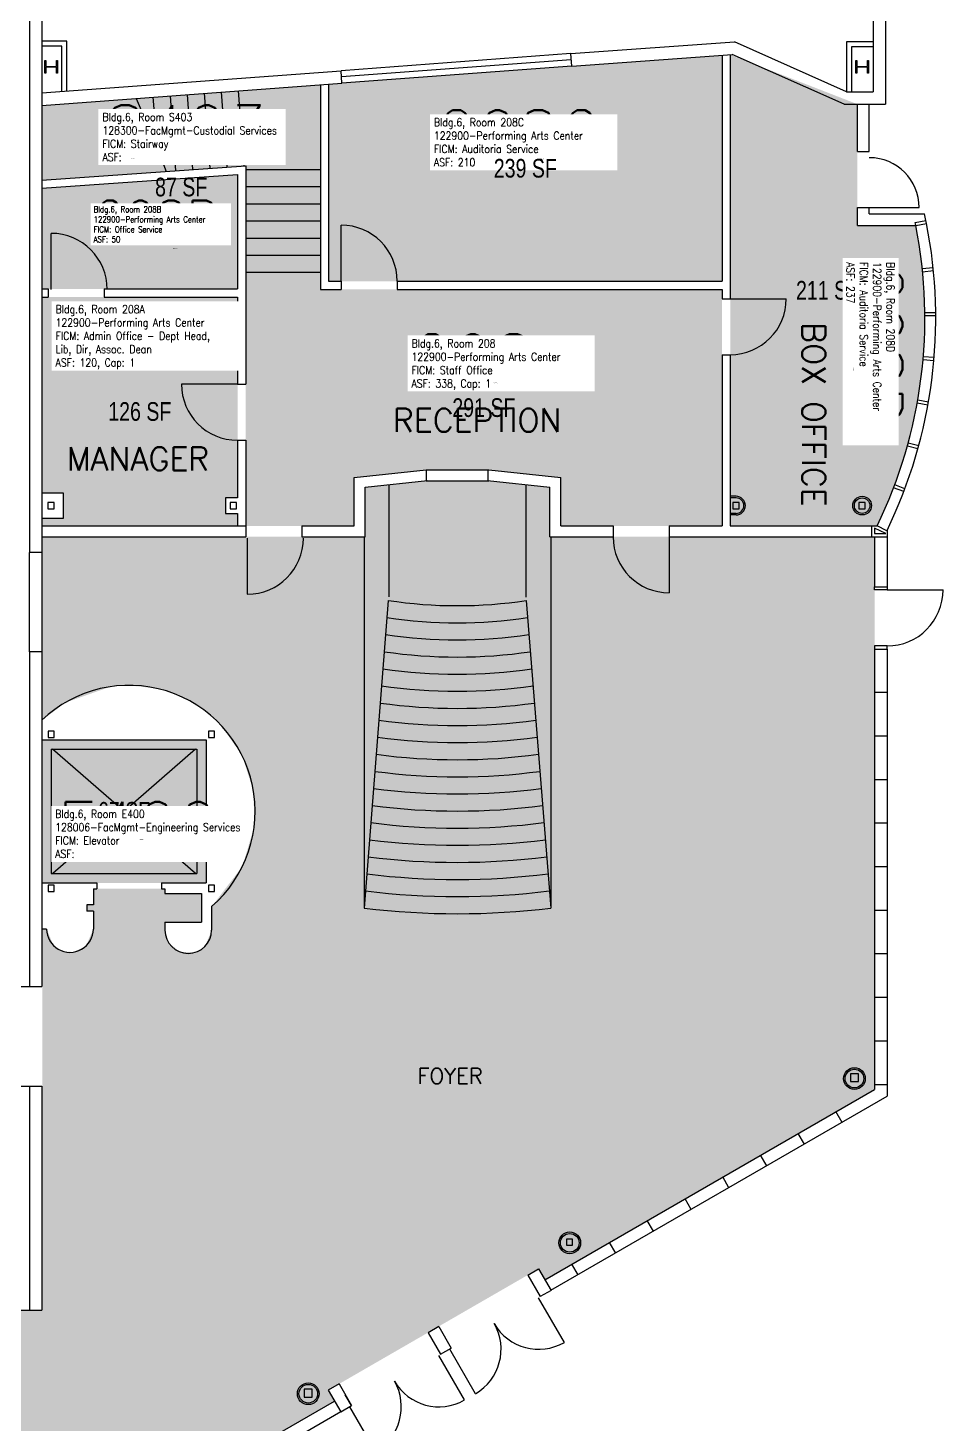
# Model space of a CAD drawing. Header units: inches. Extents: x -206 to 2389, y 0 to 3821.
# Drawn here: x 1801 to 2389, y 637 to 1534 of the extents above; entities that cross this region are included whole.
import ezdxf
from ezdxf.enums import TextEntityAlignment as Align

# ---------------------------------------------------------------- set-up
doc = ezdxf.new("R2010")
doc.units = ezdxf.units.IN
doc.header["$LTSCALE"] = 10
doc.header["$MEASUREMENT"] = 0
for name, color, linetype in [('A-COLS', 5, 'CONTINUOUS'), ('A-DOOR', 2, 'CONTINUOUS'), ('A-FLOR', 3, 'CONTINUOUS'), ('A-GLAZ', 1, 'CONTINUOUS'), ('A-GLAZ-SILL', 2, 'CONTINUOUS'), ('A-IDEN-RNUM', 7, 'CONTINUOUS'), ('A-IDEN-SNUM', 4, 'CONTINUOUS'), ('A-IDEN-TEXT', 4, 'CONTINUOUS'), ('A-IDEN-VNUM', 4, 'CONTINUOUS'), ('A-WALL', 5, 'CONTINUOUS'), ('AREA-TEXT', 3, 'CONTINUOUS'), ('Rooms-Category-Color', 7, 'CONTINUOUS'), ('Rooms-College-Color', 7, 'CONTINUOUS'), ('Rooms-Department-Color', 7, 'CONTINUOUS'), ('Rooms-Division-Color', 7, 'CONTINUOUS'), ('Rooms-Information', 7, 'CONTINUOUS')]:
    doc.layers.add(name, color=color, linetype=linetype)
doc.styles.add('AREA', font='arial.ttf', dxfattribs={"width": 0.75, "height": 24})
doc.styles.add('ROOMFNUMBER', font='SIMPLEX', dxfattribs={"height": 0.83})
doc.styles.add('ROOMSNUMBER', font='txt', dxfattribs={"height": 0.03})
doc.styles.add('ROOMVNUMBER', font='simplex.shx', dxfattribs={"width": 0.85})

msp = doc.modelspace()

# ---------------------------------------------------------------- hatches: boundary and pattern name
at = {"layer": 'Rooms-Category-Color', "true_color": 0xadadad}
for points in [[(1758.43, 522.65), (1765.36, 526.65), (1769.44, 519.59), (1998.04, 651.63), (1994.03, 658.59), (2122.2, 732.59), (2129.13, 736.59), (2133.16, 729.6), (2345.03, 851.38), (2345.02, 1206.96), (2136.4, 1207.08), (2136.4, 1238.86), (2097.19, 1243.08), (2056.86, 1243.08), (2017.66, 1238.86), (2017.66, 1207.08), (1810.06, 1207.08), (1810.06, 1089.14), (1825, 1100.43), (1854.09, 1110.71), (1865.09, 1111.59), (1883.9, 1109.6), (1898.45, 1104.83), (1911.07, 1097.93), (1924.71, 1086.44), (1938.7, 1066.39), (1946.02, 1043.39), (1946.47, 1021.01), (1938.95, 995.31), (1919.09, 969.39), (1919.09, 954.02), (1914.71, 943.71), (1908.49, 939.97), (1898.58, 940.36), (1891.47, 946.21), (1889.09, 954.31), (1889.09, 959.47), (1912.59, 959.47), (1912.59, 977.72), (1889.09, 977.72), (1889.09, 980.85), (1843.09, 980.85), (1843.09, 970.43), (1838.84, 970.43), (1838.84, 966.43), (1843.09, 966.43), (1843.09, 954.98), (1838.38, 944.07), (1830.33, 940.14), (1823.24, 940.78), (1817.5, 944.35), (1813.09, 954.98), (1810.44, 954.98), (1810.06, 710.08), (1790.06, 710.08), (1790.06, 1733.58), (1775.06, 1733.58), (1775.06, 1725.85), (1736.42, 1732.67), (1696.61, 1732.76), (1657.02, 1725.87), (1657.02, 1733.58), (1642.06, 1733.58), (1642.06, 1468.44), (1642.06, 999.9), (1642.06, 955.61), (1639.02, 926.17), (1628.34, 894.27), (1612.3, 867.95), (1489.44, 707.83), (1441.75, 689.16), (1438.96, 701.22), (1365.8, 677.54), (1368.16, 668.08), (1287, 647.41), (1287.16, 644.38), (1221.71, 632.18), (1220.89, 637.36), (1277.4, 647.67), (1261.24, 712.49), (1230.1, 706.56), (1194.49, 700.91), (1155.07, 696.05), (1110.67, 692.3), (1064.08, 690.32), (1013.59, 690.43), (973.75, 692.16), (932.98, 695.44), (895.03, 699.88), (820.85, 712.49), (804.69, 647.67), (861.19, 637.36), (861.75, 631.96), (794.36, 644.5), (795.09, 647.41), (713.93, 668.08), (716.29, 677.54), (643.33, 701.15), (640.34, 689.16), (592.64, 707.83), (589.36, 712.11), (500.24, 828.25), (484.37, 848.94), (469.78, 867.95), (462.94, 877.67), (454.54, 892.61), (448.78, 906.18), (443.36, 924.82), (440.36, 945.85), (440.03, 977.22), (440.03, 1739.58), (425.07, 1739.58), (425.06, 1731.87), (418.65, 1733.48), (405.55, 1736.16), (396.01, 1737.62), (387.32, 1738.6), (377.18, 1739.31), (365.86, 1739.58), (354.61, 1739.3), (345.11, 1738.62), (336.35, 1737.65), (326.14, 1736.08), (307.02, 1731.85), (307.02, 1739.58), (292.02, 1739.58), (292.02, 709.33), (272.02, 709.33), (272.02, 766.08), (284.02, 766.08), (284.02, 860.58), (228.02, 860.58), (228.02, 811.08), (228.02, 703.96), (226.52, 687.73), (219.77, 666.74), (204.56, 644.13), (183.81, 627.62), (163.61, 619.18), (145.01, 616.1), (131.44, 616.38), (110.02, 621.23), (86.66, 633.98), (71.83, 648.34), (59.3, 668.92), (52.89, 691.63), (52.02, 709.33), (-7.98, 709.33), (-7.98, 374.93), (65.53, 374.93), (121.53, 374.93), (177.58, 374.9), (233.86, 373.48), (292.62, 369.46), (448.01, 348.67), (512.71, 334.96), (594.34, 313.35), (674.63, 287.21), (727.29, 267.3), (779.17, 245.44), (830.45, 221.54), (880.57, 198.89), (928, 183.61), (1156.04, 183.61), (1177.52, 189.81), (1228.86, 209.55), (1277.41, 235.4), (1326.03, 263.6), (1374.53, 291.6), (1634.33, 441.6), (1630.26, 448.65)], [(1810.06, 1484.31), (1810.06, 1436.31), (1941, 1445.48), (1941, 1366.08), (1989, 1366.08), (1989, 1497.62)], [(1915.59, 1076.6), (1810.06, 1076.6), (1810.06, 984.6), (1915.59, 984.6)]]:
    msp.add_hatch(color=253, dxfattribs=at).paths.add_polyline_path(points)
at = {"layer": 'Rooms-Category-Color', "true_color": 0xffe090}
for points in [[(1994.25, 1371.33), (2002.29, 1371.33), (2247.03, 1371.33), (2247.03, 1516.49), (2150.42, 1509.62), (2002.83, 1498.65), (1994.25, 1498.01)], [(2252.28, 1324.08), (2252.28, 1214.08), (2346.68, 1214.08), (2357.95, 1240.41), (2366.6, 1267.27), (2372.4, 1292.84), (2376.33, 1322.8), (2377.33, 1349), (2375.69, 1379.18), (2371.49, 1407.08), (2334.03, 1407.08), (2334.03, 1485.08), (2252.28, 1516.86), (2252.28, 1468.86)]]:
    msp.add_hatch(color=41, dxfattribs=at).paths.add_polyline_path(points)
at = {"layer": 'Rooms-Category-Color', "true_color": 0xfa9ba3}
for points in [[(1935.75, 1366.33), (1935.75, 1439.82), (1810.06, 1431.05), (1810.06, 1366.33), (1814.06, 1366.33)], [(1941, 1366.08), (1941, 1305.08), (1941, 1214.08), (2010.66, 1214.08), (2010.66, 1245.06), (2057.23, 1250.12), (2057.23, 1250.08), (2097.19, 1250.08), (2143.4, 1245.06), (2143.4, 1214.08), (2177.03, 1214.08), (2247.03, 1214.08), (2247.03, 1360.08), (2247.03, 1366.08), (2002.29, 1366.08), (1989, 1366.08)], [(1935.75, 1361.08), (1814.06, 1361.08), (1810.06, 1361.08), (1810.06, 1235.08), (1823.89, 1235.08), (1823.89, 1219.08), (1810.06, 1219.08), (1810.06, 1214.08), (1935.81, 1214.08), (1935.81, 1222.08), (1928.02, 1222.08), (1928.02, 1232.08), (1935.75, 1232.08), (1935.75, 1305.08)]]:
    msp.add_hatch(color=241, dxfattribs=at).paths.add_polyline_path(points)
at = {"layer": 'Rooms-College-Color', "true_color": 0xadadad}
for points in [[(1758.43, 522.65), (1765.36, 526.65), (1769.44, 519.59), (1998.04, 651.63), (1994.03, 658.59), (2122.2, 732.59), (2129.13, 736.59), (2133.16, 729.6), (2345.03, 851.38), (2345.02, 1206.96), (2136.4, 1207.08), (2136.4, 1238.86), (2097.19, 1243.08), (2056.86, 1243.08), (2017.66, 1238.86), (2017.66, 1207.08), (1810.06, 1207.08), (1810.06, 1089.14), (1825, 1100.43), (1854.09, 1110.71), (1865.09, 1111.59), (1883.9, 1109.6), (1898.45, 1104.83), (1911.07, 1097.93), (1924.71, 1086.44), (1938.7, 1066.39), (1946.02, 1043.39), (1946.47, 1021.01), (1938.95, 995.31), (1919.09, 969.39), (1919.09, 954.02), (1914.71, 943.71), (1908.49, 939.97), (1898.58, 940.36), (1891.47, 946.21), (1889.09, 954.31), (1889.09, 959.47), (1912.59, 959.47), (1912.59, 977.72), (1889.09, 977.72), (1889.09, 980.85), (1843.09, 980.85), (1843.09, 970.43), (1838.84, 970.43), (1838.84, 966.43), (1843.09, 966.43), (1843.09, 954.98), (1838.38, 944.07), (1830.33, 940.14), (1823.24, 940.78), (1817.5, 944.35), (1813.09, 954.98), (1810.44, 954.98), (1810.06, 710.08), (1790.06, 710.08), (1790.06, 1733.58), (1775.06, 1733.58), (1775.06, 1725.85), (1736.42, 1732.67), (1696.61, 1732.76), (1657.02, 1725.87), (1657.02, 1733.58), (1642.06, 1733.58), (1642.06, 1468.44), (1642.06, 999.9), (1642.06, 955.61), (1639.02, 926.17), (1628.34, 894.27), (1612.3, 867.95), (1489.44, 707.83), (1441.75, 689.16), (1438.96, 701.22), (1365.8, 677.54), (1368.16, 668.08), (1287, 647.41), (1287.16, 644.38), (1221.71, 632.18), (1220.89, 637.36), (1277.4, 647.67), (1261.24, 712.49), (1230.1, 706.56), (1194.49, 700.91), (1155.07, 696.05), (1110.67, 692.3), (1064.08, 690.32), (1013.59, 690.43), (973.75, 692.16), (932.98, 695.44), (895.03, 699.88), (820.85, 712.49), (804.69, 647.67), (861.19, 637.36), (861.75, 631.96), (794.36, 644.5), (795.09, 647.41), (713.93, 668.08), (716.29, 677.54), (643.33, 701.15), (640.34, 689.16), (592.64, 707.83), (589.36, 712.11), (500.24, 828.25), (484.37, 848.94), (469.78, 867.95), (462.94, 877.67), (454.54, 892.61), (448.78, 906.18), (443.36, 924.82), (440.36, 945.85), (440.03, 977.22), (440.03, 1739.58), (425.07, 1739.58), (425.06, 1731.87), (418.65, 1733.48), (405.55, 1736.16), (396.01, 1737.62), (387.32, 1738.6), (377.18, 1739.31), (365.86, 1739.58), (354.61, 1739.3), (345.11, 1738.62), (336.35, 1737.65), (326.14, 1736.08), (307.02, 1731.85), (307.02, 1739.58), (292.02, 1739.58), (292.02, 709.33), (272.02, 709.33), (272.02, 766.08), (284.02, 766.08), (284.02, 860.58), (228.02, 860.58), (228.02, 811.08), (228.02, 703.96), (226.52, 687.73), (219.77, 666.74), (204.56, 644.13), (183.81, 627.62), (163.61, 619.18), (145.01, 616.1), (131.44, 616.38), (110.02, 621.23), (86.66, 633.98), (71.83, 648.34), (59.3, 668.92), (52.89, 691.63), (52.02, 709.33), (-7.98, 709.33), (-7.98, 374.93), (65.53, 374.93), (121.53, 374.93), (177.58, 374.9), (233.86, 373.48), (292.62, 369.46), (448.01, 348.67), (512.71, 334.96), (594.34, 313.35), (674.63, 287.21), (727.29, 267.3), (779.17, 245.44), (830.45, 221.54), (880.57, 198.89), (928, 183.61), (1156.04, 183.61), (1177.52, 189.81), (1228.86, 209.55), (1277.41, 235.4), (1326.03, 263.6), (1374.53, 291.6), (1634.33, 441.6), (1630.26, 448.65)], [(1810.06, 1484.31), (1810.06, 1436.31), (1941, 1445.48), (1941, 1366.08), (1989, 1366.08), (1989, 1497.62)], [(1935.75, 1366.33), (1935.75, 1439.82), (1810.06, 1431.05), (1810.06, 1366.33), (1814.06, 1366.33)], [(1941, 1366.08), (1941, 1305.08), (1941, 1214.08), (2010.66, 1214.08), (2010.66, 1245.06), (2057.23, 1250.12), (2057.23, 1250.08), (2097.19, 1250.08), (2143.4, 1245.06), (2143.4, 1214.08), (2177.03, 1214.08), (2247.03, 1214.08), (2247.03, 1360.08), (2247.03, 1366.08), (2002.29, 1366.08), (1989, 1366.08)], [(1935.75, 1361.08), (1814.06, 1361.08), (1810.06, 1361.08), (1810.06, 1235.08), (1823.89, 1235.08), (1823.89, 1219.08), (1810.06, 1219.08), (1810.06, 1214.08), (1935.81, 1214.08), (1935.81, 1222.08), (1928.02, 1222.08), (1928.02, 1232.08), (1935.75, 1232.08), (1935.75, 1305.08)], [(1915.59, 1076.6), (1810.06, 1076.6), (1810.06, 984.6), (1915.59, 984.6)]]:
    msp.add_hatch(color=253, dxfattribs=at).paths.add_polyline_path(points)
at = {"layer": 'Rooms-College-Color', "true_color": 0xffff64}
for points in [[(1994.25, 1371.33), (2002.29, 1371.33), (2247.03, 1371.33), (2247.03, 1516.49), (2150.42, 1509.62), (2002.83, 1498.65), (1994.25, 1498.01)], [(2252.28, 1324.08), (2252.28, 1214.08), (2346.68, 1214.08), (2357.95, 1240.41), (2366.6, 1267.27), (2372.4, 1292.84), (2376.33, 1322.8), (2377.33, 1349), (2375.69, 1379.18), (2371.49, 1407.08), (2334.03, 1407.08), (2334.03, 1485.08), (2252.28, 1516.86), (2252.28, 1468.86)]]:
    msp.add_hatch(color=51, dxfattribs=at).paths.add_polyline_path(points)
at = {"layer": 'Rooms-Department-Color', "true_color": 0xacacac}
for points in [[(1758.43, 522.65), (1765.36, 526.65), (1769.44, 519.59), (1998.04, 651.63), (1994.03, 658.59), (2122.2, 732.59), (2129.13, 736.59), (2133.16, 729.6), (2345.03, 851.38), (2345.02, 1206.96), (2136.4, 1207.08), (2136.4, 1238.86), (2097.19, 1243.08), (2056.86, 1243.08), (2017.66, 1238.86), (2017.66, 1207.08), (1810.06, 1207.08), (1810.06, 1089.14), (1825, 1100.43), (1854.09, 1110.71), (1865.09, 1111.59), (1883.9, 1109.6), (1898.45, 1104.83), (1911.07, 1097.93), (1924.71, 1086.44), (1938.7, 1066.39), (1946.02, 1043.39), (1946.47, 1021.01), (1938.95, 995.31), (1919.09, 969.39), (1919.09, 954.02), (1914.71, 943.71), (1908.49, 939.97), (1898.58, 940.36), (1891.47, 946.21), (1889.09, 954.31), (1889.09, 959.47), (1912.59, 959.47), (1912.59, 977.72), (1889.09, 977.72), (1889.09, 980.85), (1843.09, 980.85), (1843.09, 970.43), (1838.84, 970.43), (1838.84, 966.43), (1843.09, 966.43), (1843.09, 954.98), (1838.38, 944.07), (1830.33, 940.14), (1823.24, 940.78), (1817.5, 944.35), (1813.09, 954.98), (1810.44, 954.98), (1810.06, 710.08), (1790.06, 710.08), (1790.06, 1733.58), (1775.06, 1733.58), (1775.06, 1725.85), (1736.42, 1732.67), (1696.61, 1732.76), (1657.02, 1725.87), (1657.02, 1733.58), (1642.06, 1733.58), (1642.06, 1468.44), (1642.06, 999.9), (1642.06, 955.61), (1639.02, 926.17), (1628.34, 894.27), (1612.3, 867.95), (1489.44, 707.83), (1441.75, 689.16), (1438.96, 701.22), (1365.8, 677.54), (1368.16, 668.08), (1287, 647.41), (1287.16, 644.38), (1221.71, 632.18), (1220.89, 637.36), (1277.4, 647.67), (1261.24, 712.49), (1230.1, 706.56), (1194.49, 700.91), (1155.07, 696.05), (1110.67, 692.3), (1064.08, 690.32), (1013.59, 690.43), (973.75, 692.16), (932.98, 695.44), (895.03, 699.88), (820.85, 712.49), (804.69, 647.67), (861.19, 637.36), (861.75, 631.96), (794.36, 644.5), (795.09, 647.41), (713.93, 668.08), (716.29, 677.54), (643.33, 701.15), (640.34, 689.16), (592.64, 707.83), (589.36, 712.11), (500.24, 828.25), (484.37, 848.94), (469.78, 867.95), (462.94, 877.67), (454.54, 892.61), (448.78, 906.18), (443.36, 924.82), (440.36, 945.85), (440.03, 977.22), (440.03, 1739.58), (425.07, 1739.58), (425.06, 1731.87), (418.65, 1733.48), (405.55, 1736.16), (396.01, 1737.62), (387.32, 1738.6), (377.18, 1739.31), (365.86, 1739.58), (354.61, 1739.3), (345.11, 1738.62), (336.35, 1737.65), (326.14, 1736.08), (307.02, 1731.85), (307.02, 1739.58), (292.02, 1739.58), (292.02, 709.33), (272.02, 709.33), (272.02, 766.08), (284.02, 766.08), (284.02, 860.58), (228.02, 860.58), (228.02, 811.08), (228.02, 703.96), (226.52, 687.73), (219.77, 666.74), (204.56, 644.13), (183.81, 627.62), (163.61, 619.18), (145.01, 616.1), (131.44, 616.38), (110.02, 621.23), (86.66, 633.98), (71.83, 648.34), (59.3, 668.92), (52.89, 691.63), (52.02, 709.33), (-7.98, 709.33), (-7.98, 374.93), (65.53, 374.93), (121.53, 374.93), (177.58, 374.9), (233.86, 373.48), (292.62, 369.46), (448.01, 348.67), (512.71, 334.96), (594.34, 313.35), (674.63, 287.21), (727.29, 267.3), (779.17, 245.44), (830.45, 221.54), (880.57, 198.89), (928, 183.61), (1156.04, 183.61), (1177.52, 189.81), (1228.86, 209.55), (1277.41, 235.4), (1326.03, 263.6), (1374.53, 291.6), (1634.33, 441.6), (1630.26, 448.65)], [(1810.06, 1484.31), (1810.06, 1436.31), (1941, 1445.48), (1941, 1366.08), (1989, 1366.08), (1989, 1497.62)], [(1915.59, 1076.6), (1810.06, 1076.6), (1810.06, 984.6), (1915.59, 984.6)]]:
    msp.add_hatch(color=253, dxfattribs=at).paths.add_polyline_path(points)
at = {"layer": 'Rooms-Department-Color', "true_color": 0x80bc67}
for points in [[(1994.25, 1371.33), (2002.29, 1371.33), (2247.03, 1371.33), (2247.03, 1516.49), (2150.42, 1509.62), (2002.83, 1498.65), (1994.25, 1498.01)], [(2252.28, 1324.08), (2252.28, 1214.08), (2346.68, 1214.08), (2357.95, 1240.41), (2366.6, 1267.27), (2372.4, 1292.84), (2376.33, 1322.8), (2377.33, 1349), (2375.69, 1379.18), (2371.49, 1407.08), (2334.03, 1407.08), (2334.03, 1485.08), (2252.28, 1516.86), (2252.28, 1468.86)], [(1935.75, 1366.33), (1935.75, 1439.82), (1810.06, 1431.05), (1810.06, 1366.33), (1814.06, 1366.33)], [(1941, 1366.08), (1941, 1305.08), (1941, 1214.08), (2010.66, 1214.08), (2010.66, 1245.06), (2057.23, 1250.12), (2057.23, 1250.08), (2097.19, 1250.08), (2143.4, 1245.06), (2143.4, 1214.08), (2177.03, 1214.08), (2247.03, 1214.08), (2247.03, 1360.08), (2247.03, 1366.08), (2002.29, 1366.08), (1989, 1366.08)], [(1935.75, 1361.08), (1814.06, 1361.08), (1810.06, 1361.08), (1810.06, 1235.08), (1823.89, 1235.08), (1823.89, 1219.08), (1810.06, 1219.08), (1810.06, 1214.08), (1935.81, 1214.08), (1935.81, 1222.08), (1928.02, 1222.08), (1928.02, 1232.08), (1935.75, 1232.08), (1935.75, 1305.08)]]:
    msp.add_hatch(color=83, dxfattribs=at).paths.add_polyline_path(points)
at = {"layer": 'Rooms-Division-Color', "true_color": 0xadadad}
for points in [[(1758.43, 522.65), (1765.36, 526.65), (1769.44, 519.59), (1998.04, 651.63), (1994.03, 658.59), (2122.2, 732.59), (2129.13, 736.59), (2133.16, 729.6), (2345.03, 851.38), (2345.02, 1206.96), (2136.4, 1207.08), (2136.4, 1238.86), (2097.19, 1243.08), (2056.86, 1243.08), (2017.66, 1238.86), (2017.66, 1207.08), (1810.06, 1207.08), (1810.06, 1089.14), (1825, 1100.43), (1854.09, 1110.71), (1865.09, 1111.59), (1883.9, 1109.6), (1898.45, 1104.83), (1911.07, 1097.93), (1924.71, 1086.44), (1938.7, 1066.39), (1946.02, 1043.39), (1946.47, 1021.01), (1938.95, 995.31), (1919.09, 969.39), (1919.09, 954.02), (1914.71, 943.71), (1908.49, 939.97), (1898.58, 940.36), (1891.47, 946.21), (1889.09, 954.31), (1889.09, 959.47), (1912.59, 959.47), (1912.59, 977.72), (1889.09, 977.72), (1889.09, 980.85), (1843.09, 980.85), (1843.09, 970.43), (1838.84, 970.43), (1838.84, 966.43), (1843.09, 966.43), (1843.09, 954.98), (1838.38, 944.07), (1830.33, 940.14), (1823.24, 940.78), (1817.5, 944.35), (1813.09, 954.98), (1810.44, 954.98), (1810.06, 710.08), (1790.06, 710.08), (1790.06, 1733.58), (1775.06, 1733.58), (1775.06, 1725.85), (1736.42, 1732.67), (1696.61, 1732.76), (1657.02, 1725.87), (1657.02, 1733.58), (1642.06, 1733.58), (1642.06, 1468.44), (1642.06, 999.9), (1642.06, 955.61), (1639.02, 926.17), (1628.34, 894.27), (1612.3, 867.95), (1489.44, 707.83), (1441.75, 689.16), (1438.96, 701.22), (1365.8, 677.54), (1368.16, 668.08), (1287, 647.41), (1287.16, 644.38), (1221.71, 632.18), (1220.89, 637.36), (1277.4, 647.67), (1261.24, 712.49), (1230.1, 706.56), (1194.49, 700.91), (1155.07, 696.05), (1110.67, 692.3), (1064.08, 690.32), (1013.59, 690.43), (973.75, 692.16), (932.98, 695.44), (895.03, 699.88), (820.85, 712.49), (804.69, 647.67), (861.19, 637.36), (861.75, 631.96), (794.36, 644.5), (795.09, 647.41), (713.93, 668.08), (716.29, 677.54), (643.33, 701.15), (640.34, 689.16), (592.64, 707.83), (589.36, 712.11), (500.24, 828.25), (484.37, 848.94), (469.78, 867.95), (462.94, 877.67), (454.54, 892.61), (448.78, 906.18), (443.36, 924.82), (440.36, 945.85), (440.03, 977.22), (440.03, 1739.58), (425.07, 1739.58), (425.06, 1731.87), (418.65, 1733.48), (405.55, 1736.16), (396.01, 1737.62), (387.32, 1738.6), (377.18, 1739.31), (365.86, 1739.58), (354.61, 1739.3), (345.11, 1738.62), (336.35, 1737.65), (326.14, 1736.08), (307.02, 1731.85), (307.02, 1739.58), (292.02, 1739.58), (292.02, 709.33), (272.02, 709.33), (272.02, 766.08), (284.02, 766.08), (284.02, 860.58), (228.02, 860.58), (228.02, 811.08), (228.02, 703.96), (226.52, 687.73), (219.77, 666.74), (204.56, 644.13), (183.81, 627.62), (163.61, 619.18), (145.01, 616.1), (131.44, 616.38), (110.02, 621.23), (86.66, 633.98), (71.83, 648.34), (59.3, 668.92), (52.89, 691.63), (52.02, 709.33), (-7.98, 709.33), (-7.98, 374.93), (65.53, 374.93), (121.53, 374.93), (177.58, 374.9), (233.86, 373.48), (292.62, 369.46), (448.01, 348.67), (512.71, 334.96), (594.34, 313.35), (674.63, 287.21), (727.29, 267.3), (779.17, 245.44), (830.45, 221.54), (880.57, 198.89), (928, 183.61), (1156.04, 183.61), (1177.52, 189.81), (1228.86, 209.55), (1277.41, 235.4), (1326.03, 263.6), (1374.53, 291.6), (1634.33, 441.6), (1630.26, 448.65)], [(1810.06, 1484.31), (1810.06, 1436.31), (1941, 1445.48), (1941, 1366.08), (1989, 1366.08), (1989, 1497.62)], [(1915.59, 1076.6), (1810.06, 1076.6), (1810.06, 984.6), (1915.59, 984.6)]]:
    msp.add_hatch(color=253, dxfattribs=at).paths.add_polyline_path(points)
at = {"layer": 'Rooms-Division-Color', "true_color": 0x80bc67}
for points in [[(1994.25, 1371.33), (2002.29, 1371.33), (2247.03, 1371.33), (2247.03, 1516.49), (2150.42, 1509.62), (2002.83, 1498.65), (1994.25, 1498.01)], [(2252.28, 1324.08), (2252.28, 1214.08), (2346.68, 1214.08), (2357.95, 1240.41), (2366.6, 1267.27), (2372.4, 1292.84), (2376.33, 1322.8), (2377.33, 1349), (2375.69, 1379.18), (2371.49, 1407.08), (2334.03, 1407.08), (2334.03, 1485.08), (2252.28, 1516.86), (2252.28, 1468.86)], [(1935.75, 1366.33), (1935.75, 1439.82), (1810.06, 1431.05), (1810.06, 1366.33), (1814.06, 1366.33)], [(1941, 1366.08), (1941, 1305.08), (1941, 1214.08), (2010.66, 1214.08), (2010.66, 1245.06), (2057.23, 1250.12), (2057.23, 1250.08), (2097.19, 1250.08), (2143.4, 1245.06), (2143.4, 1214.08), (2177.03, 1214.08), (2247.03, 1214.08), (2247.03, 1360.08), (2247.03, 1366.08), (2002.29, 1366.08), (1989, 1366.08)], [(1935.75, 1361.08), (1814.06, 1361.08), (1810.06, 1361.08), (1810.06, 1235.08), (1823.89, 1235.08), (1823.89, 1219.08), (1810.06, 1219.08), (1810.06, 1214.08), (1935.81, 1214.08), (1935.81, 1222.08), (1928.02, 1222.08), (1928.02, 1232.08), (1935.75, 1232.08), (1935.75, 1305.08)]]:
    msp.add_hatch(color=83, dxfattribs=at).paths.add_polyline_path(points)

# ---------------------------------------------------------------- linework, layer by layer
at = {"layer": 'A-COLS'}
for p, q in [((1812.02, 1505.1), (1812.02, 1513.1)), ((1812.02, 1513.1), (1812.52, 1513.1)), ((1812.52, 1513.1), (1812.52, 1509.35)), ((1812.52, 1509.35), (1819.52, 1509.35)), ((1819.52, 1508.85), (1812.52, 1508.85)), ((1812.52, 1508.85), (1812.52, 1505.1)), ((1819.52, 1513.1), (1820.02, 1513.1)), ((1819.52, 1509.35), (1819.52, 1513.1)), ((1819.52, 1505.1), (1819.52, 1508.85)), ((1820.02, 1513.1), (1820.02, 1505.1)), ((2333.03, 1505.08), (2333.03, 1513.08)), ((2333.03, 1513.08), (2333.53, 1513.08)), ((2333.53, 1513.08), (2333.53, 1509.33)), ((2333.53, 1509.33), (2340.53, 1509.33)), ((2340.53, 1508.83), (2333.53, 1508.83)), ((2333.53, 1508.83), (2333.53, 1505.08)), ((2340.53, 1513.08), (2341.03, 1513.08)), ((2340.53, 1509.33), (2340.53, 1513.08)), ((2340.53, 1505.08), (2340.53, 1508.83)), ((2341.03, 1513.08), (2341.03, 1505.08)), ((1812.52, 1505.1), (1812.02, 1505.1)), ((1820.02, 1505.1), (1819.52, 1505.1)), ((2333.53, 1505.08), (2333.03, 1505.08)), ((2341.03, 1505.08), (2340.53, 1505.08)), ((1817.89, 1229.08), (1813.89, 1229.08)), ((1813.89, 1229.08), (1813.89, 1225.08)), ((1813.89, 1225.08), (1817.89, 1225.08)), ((1817.89, 1225.08), (1817.89, 1229.08)), ((1935.02, 1229.08), (1931.02, 1229.08)), ((1931.02, 1229.08), (1931.02, 1225.08)), ((1931.02, 1225.08), (1935.02, 1225.08)), ((1935.02, 1225.08), (1935.02, 1229.08)), ((2257.98, 1229), (2253.98, 1229)), ((2253.98, 1229), (2253.98, 1225)), ((2253.98, 1225), (2257.98, 1225)), ((2257.98, 1225), (2257.98, 1229)), ((2338.98, 1229), (2334.98, 1229)), ((2334.98, 1229), (2334.98, 1225)), ((2334.98, 1225), (2338.98, 1225)), ((2338.98, 1225), (2338.98, 1229)), ((1818.02, 1082.08), (1814.02, 1082.08)), ((1814.02, 1082.08), (1814.02, 1078.08)), ((1814.02, 1078.08), (1818.02, 1078.08)), ((1818.02, 1078.08), (1818.02, 1082.08)), ((1921.02, 1082.08), (1917.02, 1082.08)), ((1917.02, 1082.08), (1917.02, 1078.08)), ((1917.02, 1078.08), (1921.02, 1078.08)), ((1921.02, 1078.08), (1921.02, 1082.08)), ((1818.02, 983.08), (1814.02, 983.08)), ((1814.02, 983.08), (1814.02, 979.08)), ((1814.02, 979.08), (1818.02, 979.08)), ((1818.02, 979.08), (1818.02, 983.08)), ((1921.02, 983.08), (1917.02, 983.08)), ((1917.02, 983.08), (1917.02, 979.08)), ((1917.02, 979.08), (1921.02, 979.08)), ((1921.02, 979.08), (1921.02, 983.08)), ((2334.63, 861.99), (2329.63, 861.99)), ((2329.63, 861.99), (2329.63, 856.99)), ((2334.63, 856.99), (2334.63, 861.99)), ((2329.63, 856.99), (2334.63, 856.99)), ((2151, 755.7), (2147, 755.7)), ((2147, 755.7), (2147, 751.7)), ((2151, 751.7), (2151, 755.7)), ((2147, 751.7), (2151, 751.7)), ((1983.63, 659.19), (1978.63, 659.19)), ((1978.63, 659.19), (1978.63, 654.19)), ((1983.63, 654.19), (1983.63, 659.19)), ((1978.63, 654.19), (1983.63, 654.19))]:
    msp.add_line(p, q, dxfattribs=at)
at = {"layer": 'A-COLS', "linetype": 'Continuous'}
msp.add_line((2343.03, 1214.08), (2345.03, 1214.08), dxfattribs=at)
at = {"layer": 'A-DOOR'}
for p, q in [((2341.65, 1418.71), (2373.65, 1418.71)), ((1816.02, 1366.08), (1816.02, 1402.08)), ((2002.29, 1371.33), (2002.29, 1407.33)), ((2252.28, 1360.08), (2288.28, 1360.08)), ((1935.75, 1305.08), (1899.75, 1305.08)), ((1942.02, 1206.12), (1942.02, 1170.12)), ((2213.03, 1207.08), (2213.03, 1171.08)), ((2353.02, 1172.92), (2389.02, 1172.92)), ((2145.7, 689.3), (2129.2, 717.88)), ((2088.54, 656.3), (2072.04, 684.88)), ((2081.62, 652.3), (2065.12, 680.88)), ((2024.46, 619.3), (2007.96, 647.88))]:
    msp.add_line(p, q, dxfattribs=at)
for centre, radius, start, end in [((2341.65, 1418.71), 32, 0, 90), ((1816.02, 1366.08), 36, 0, 90), ((2002.29, 1371.33), 36, 0, 90), ((2252.28, 1360.08), 36, 270, 0), ((1935.75, 1305.08), 36, 180, 270), ((1942.02, 1206.12), 36, 270, 0), ((2213.03, 1207.08), 36, 180, 270), ((2353.02, 1172.92), 36, 270, 0), ((2072.04, 684.88), 33, 300.00021, 30.00021), ((2129.2, 717.88), 33, 210.00021, 300.00021), ((2007.96, 647.88), 33, 300.00021, 30.00021), ((2065.12, 680.88), 33, 210.00021, 300.00021)]:
    msp.add_arc(centre, radius, start, end, dxfattribs=at)
at = {"layer": 'A-FLOR'}
for p, q in [((1882.94, 1471.74), (1881.59, 1489.63)), ((1896.14, 1442.34), (1892.56, 1490.45)), ((1907.11, 1443.11), (1903.53, 1491.26)), ((1918.09, 1443.87), (1914.5, 1492.08)), ((1929.06, 1444.64), (1925.47, 1492.89)), ((1940.05, 1445.19), (1936.44, 1493.71)), ((1870.6, 1488.81), (1876.97, 1473.83)), ((1876.97, 1473.83), (1889.53, 1469.43)), ((1889.53, 1469.43), (1870.07, 1462.71)), ((1870.07, 1462.71), (1882.62, 1460.82)), ((1883.99, 1457.27), (1883.26, 1467.4)), ((1882.62, 1460.82), (1889.9, 1441.9)), ((2032.91, 1240.09), (2032.91, 1168.37)), ((2120.91, 1240.12), (2120.91, 1168.17)), ((2017.02, 1207.08), (2017.02, 968.44)), ((2137.02, 1207.08), (2137.02, 968.47)), ((2032.6, 1166.14), (2017.02, 968.44)), ((2121.2, 1166.14), (2137.02, 968.47)), ((1908.71, 990.6), (1816.94, 1070.6)), ((1908.72, 1070.6), (1817.13, 990.6))]:
    msp.add_line(p, q, dxfattribs=at)
at = {"layer": 'A-FLOR', "linetype": 'Continuous'}
for p, q in [((1941, 1443.08), (1989.06, 1443.08)), ((1941, 1432.08), (1989.06, 1432.08)), ((1941, 1421.08), (1989.06, 1421.08)), ((1941, 1410.08), (1989.06, 1410.08)), ((1941, 1399.08), (1989.06, 1399.08)), ((1941, 1388.08), (1989, 1388.08)), ((1941, 1377.08), (1989.06, 1377.08)), ((1816.06, 1070.6), (1909.59, 1070.6)), ((1816.06, 1070.6), (1816.06, 990.6)), ((1909.59, 1070.6), (1909.59, 990.6)), ((1816.06, 990.6), (1909.59, 990.6))]:
    msp.add_line(p, q, dxfattribs=at)
at = {"layer": 'A-FLOR'}
for radius, start, end in [(294, 261.33089, 278.66374), (305, 261.48133, 278.5161), (316, 261.62126, 278.37876), (327, 261.75176, 278.25068), (338, 261.87375, 278.13095), (349, 261.98803, 278.01879), (360, 262.09532, 277.91349), (371, 262.19624, 277.81444), (382, 262.29133, 277.72111), (393, 262.38109, 277.63301), (404, 262.46596, 277.54971), (415, 262.54632, 277.47084), (426, 262.62252, 277.39604), (437, 262.69489, 277.32502), (448, 262.76369, 277.25748), (459, 262.8292, 277.19319), (470, 262.89164, 277.13191), (481, 262.95121, 277.07344), (492, 263.00812, 277.01758)]:
    msp.add_arc((2076.91, 1456.79), radius, start, end, dxfattribs=at)
at = {"layer": 'A-GLAZ'}
for p, q in [((2150.13, 1513.61), (2002.53, 1502.63)), ((2057.23, 1243.07), (2057.23, 1250.08)), ((2096.83, 1243.07), (2096.83, 1250.08)), ((2010.66, 1214.08), (2010.66, 1245.06)), ((2017.66, 1207.08), (2017.66, 1238.86)), ((2136.4, 1207.08), (2136.4, 1238.86)), ((2143.4, 1214.08), (2143.4, 1245.06)), ((1810.06, 1214.08), (1941, 1214.08)), ((2213.03, 1214.08), (2247.03, 1214.08)), ((2252.28, 1214.08), (2346.68, 1214.08)), ((1810.06, 1207.08), (1941.03, 1207.08)), ((2136.4, 1207.08), (2177.03, 1207.08)), ((2213.03, 1207.08), (2345.03, 1207.08)), ((2345.02, 1206.96), (2345.02, 1174.92)), ((2353.03, 1211.13), (2353.02, 1174.92)), ((2345.02, 1134.92), (2345.02, 851.92)), ((2353.02, 1134.92), (2353.02, 847.52)), ((2353.02, 1106.92), (2345.02, 1106.92)), ((2353.02, 1078.92), (2345.02, 1078.92)), ((2353.02, 1050.92), (2345.02, 1050.92)), ((2353.02, 1022.92), (2345.02, 1022.92)), ((2353.02, 994.92), (2345.02, 994.92)), ((2353.02, 966.92), (2345.02, 966.92)), ((2353.02, 938.92), (2345.02, 938.92)), ((2353.02, 910.92), (2345.02, 910.92)), ((2353.02, 882.92), (2345.02, 882.92)), ((2353.02, 854.92), (2345.02, 854.92)), ((2133.16, 729.6), (2345.02, 851.92)), ((2137.09, 722.8), (2353.02, 847.52)), ((2324.22, 830.68), (2320.23, 837.6)), ((2299.97, 816.68), (2295.98, 823.6)), ((2275.72, 802.68), (2271.73, 809.6)), ((2251.48, 788.68), (2247.48, 795.6)), ((2227.23, 774.68), (2223.23, 781.6)), ((2202.98, 760.68), (2198.98, 767.6)), ((2178.73, 746.68), (2174.73, 753.6)), ((2154.48, 732.68), (2150.48, 739.6)), ((1769.44, 519.59), (1998.04, 651.63)), ((1773.36, 512.79), (2002, 644.78))]:
    msp.add_line(p, q, dxfattribs=at)
at = {"layer": 'A-GLAZ', "linetype": 'Continuous'}
for p, q in [((2010.66, 1245.06), (2056.86, 1250.08)), ((2056.86, 1250.08), (2097.19, 1250.08)), ((2097.19, 1250.08), (2143.4, 1245.06)), ((2017.66, 1238.86), (2057.71, 1243.13)), ((2056.86, 1243.08), (2097.19, 1243.08)), ((2096.34, 1243.13), (2136.4, 1238.86)), ((1977.03, 1214.08), (2010.66, 1214.08)), ((2143.4, 1214.08), (2177.03, 1214.08)), ((1977.03, 1207.08), (2017.66, 1207.08))]:
    msp.add_line(p, q, dxfattribs=at)
at = {"layer": 'A-GLAZ'}
for radius, start, end in [(306, 334.13619, 11.21467), (313, 334.15641, 11.22588)]:
    msp.add_arc((2071.33, 1347.57), radius, start, end, dxfattribs=at)
at = {"layer": 'A-GLAZ-SILL'}
for p, q in [((2149.83, 1517.6), (2002.24, 1506.62)), ((2150.42, 1509.62), (2002.83, 1498.65)), ((1941.03, 1214.08), (1941.03, 1207.08)), ((1941.03, 1213.08), (1941.03, 1207.08)), ((1977.03, 1214.08), (1977.03, 1207.08)), ((2177.03, 1214.08), (2177.03, 1207.08)), ((2213.03, 1214.08), (2213.03, 1207.08))]:
    msp.add_line(p, q, dxfattribs=at)
at = {"layer": 'A-WALL', "linetype": 'Continuous'}
for p, q in [((2352.03, 2894.35), (2352.03, 1485.08)), ((1802.06, 2706.08), (1802.06, 1197.06)), ((2344.03, 2396.64), (2344.03, 1493.08)), ((1810.06, 2390.27), (1810.06, 1197.06)), ((1826.02, 1525.52), (1810.06, 1525.52)), ((1826.02, 1493.52), (1826.02, 1525.52)), ((1822.9, 1522.39), (1810.06, 1522.39)), ((1822.9, 1493.29), (1822.9, 1522.39)), ((2247.03, 1516.47), (2247.03, 1371.33)), ((2252.28, 1516.86), (2252.28, 1360.08)), ((2327.03, 1525.08), (2327.03, 1493.08)), ((2344.08, 1525.08), (2327.08, 1525.08)), ((2330.15, 1521.96), (2330.15, 1493.08)), ((2344.08, 1521.96), (2330.21, 1521.96)), ((1989, 1497.62), (1989, 1366.08)), ((1994.25, 1498.01), (1994.25, 1371.33)), ((2327.08, 1493.08), (2344.03, 1493.08)), ((2325.39, 1485.08), (2352.03, 1485.08)), ((2334.03, 1454.71), (2341.65, 1454.71)), ((1941, 1445.48), (1941, 1305.08)), ((1935.75, 1439.82), (1935.75, 1366.33)), ((2334.03, 1418.71), (2341.65, 1418.71)), ((2341.65, 1414.71), (2377.03, 1414.7)), ((2334.03, 1407.08), (2371.49, 1407.08)), ((1810.06, 1366.33), (1814.06, 1366.33)), ((1814.06, 1366.33), (1814.06, 1361.08)), ((1850.06, 1366.33), (1850.06, 1361.08)), ((1850.06, 1366.33), (1935.81, 1366.33)), ((1989, 1366.08), (2002.29, 1366.08)), ((1994.25, 1371.33), (2002.29, 1371.33)), ((2002.29, 1371.33), (2002.29, 1366.08)), ((2038.29, 1371.33), (2038.29, 1366.08)), ((2038.29, 1371.33), (2247.03, 1371.33)), ((2038.29, 1366.08), (2247.03, 1366.08)), ((2247.03, 1366.08), (2247.03, 1360.08)), ((1810.06, 1361.08), (1814.06, 1361.08)), ((1850.06, 1361.08), (1935.81, 1361.08)), ((1935.75, 1361.08), (1935.75, 1305.08)), ((2247.03, 1360.08), (2252.28, 1360.08)), ((2247.03, 1324.08), (2252.28, 1324.08)), ((2247.03, 1324.08), (2247.03, 1214.08)), ((2252.28, 1324.08), (2252.28, 1214.08)), ((1935.75, 1305.08), (1941, 1305.08)), ((1935.75, 1269.08), (1941, 1269.08)), ((1935.75, 1269.08), (1935.75, 1232.08)), ((1941, 1269.08), (1941, 1214.08)), ((1935.81, 1222.08), (1935.81, 1214.08)), ((2343.03, 1207.08), (2352.03, 1207.08)), ((2345.03, 1209.08), (2352.29, 1209.08)), ((2345.03, 1207.08), (2353.02, 1207.08)), ((1802.06, 1133.16), (1802.06, 918.08)), ((1810.06, 1133.16), (1810.06, 1089.14)), ((1810.06, 1089.14), (1810.06, 1076.6)), ((1810.06, 1076.6), (1915.59, 1076.6)), ((1810.06, 1076.6), (1810.06, 954.98)), ((1915.59, 1076.6), (1915.59, 984.6)), ((1810.06, 984.6), (1845.34, 984.6)), ((1843.09, 980.85), (1845.34, 980.85)), ((1843.09, 980.85), (1843.09, 970.43)), ((1845.34, 984.6), (1845.34, 980.85)), ((1886.84, 984.6), (1886.84, 980.85)), ((1886.84, 984.6), (1915.59, 984.6)), ((1886.84, 980.85), (1889.09, 980.85)), ((1889.09, 980.85), (1889.09, 977.72)), ((1838.84, 970.43), (1838.84, 966.43)), ((1889.09, 977.72), (1912.59, 977.72)), ((1912.59, 977.72), (1912.59, 959.47)), ((1919.09, 969.39), (1919.09, 954.31)), ((1843.09, 966.43), (1843.09, 954.98)), ((1810.06, 954.98), (1810.06, 918.08)), ((1889.09, 959.47), (1889.09, 954.31)), ((1790.06, 918.08), (1810.06, 918.08)), ((1790.06, 854.08), (1810.06, 854.08)), ((1802.06, 854.08), (1802.06, 710.08)), ((1810.06, 854.08), (1810.06, 710.08)), ((1790.06, 710.08), (1810.06, 710.08))]:
    msp.add_line(p, q, dxfattribs=at)
at = {"layer": 'A-WALL'}
for p, q in [((2149.83, 1517.6), (2254.93, 1525.08)), ((2150.42, 1509.62), (2149.83, 1517.6)), ((2150.42, 1509.62), (2253.53, 1516.96)), ((2325.39, 1485.08), (2253.53, 1516.96)), ((2327.08, 1493.08), (2254.93, 1525.08)), ((1810.06, 1492.33), (2002.24, 1506.62)), ((1810.06, 1484.31), (2002.83, 1498.65)), ((2002.83, 1498.65), (2002.24, 1506.62)), ((2334.03, 1454.71), (2334.03, 1485.08)), ((2341.65, 1454.71), (2341.65, 1485.08)), ((1810.06, 1436.31), (1941, 1445.48)), ((1810.06, 1431.05), (1935.75, 1439.82)), ((2334.03, 1407.08), (2334.03, 1418.71)), ((2341.65, 1414.71), (2341.65, 1418.71)), ((2371.08, 1409.08), (2377.96, 1410.42)), ((2371.48, 1407.12), (2378.34, 1408.5)), ((2382.66, 1379.9), (2375.69, 1379.18)), ((2382.86, 1377.91), (2375.9, 1377.18)), ((2384.31, 1351.08), (2377.31, 1351)), ((2384.33, 1349.08), (2377.33, 1349)), ((2383.14, 1320.24), (2376.16, 1320.8)), ((2383.3, 1322.24), (2376.33, 1322.8)), ((2379.3, 1291.63), (2372.4, 1292.84)), ((2379.64, 1293.6), (2372.75, 1294.81)), ((2372.83, 1263.5), (2366.08, 1265.33)), ((2373.36, 1265.43), (2366.6, 1267.27)), ((2363.81, 1236.08), (2357.25, 1238.53)), ((2364.51, 1237.96), (2357.95, 1240.41)), ((1823.89, 1235.08), (1810.06, 1235.08)), ((1823.89, 1219.08), (1823.89, 1235.08)), ((1928.02, 1232.08), (1928.02, 1222.08)), ((1935.81, 1232.08), (1928.02, 1232.08)), ((2256.02, 1233.08), (2252.28, 1233.08)), ((2256.02, 1232.08), (2252.28, 1232.08)), ((1928.02, 1222.08), (1935.81, 1222.08)), ((2256.02, 1222.08), (2252.28, 1222.08)), ((2256.02, 1221.08), (2252.28, 1221.08)), ((1810.06, 1219.08), (1823.89, 1219.08)), ((2343.03, 1214.08), (2343.03, 1207.08)), ((2345.03, 1212.67), (2345.03, 1209.08)), ((2352.29, 1209.08), (2345.03, 1212.67)), ((2352.96, 1210.98), (2346.68, 1214.08)), ((1810.06, 1197.06), (1802.06, 1197.06)), ((1802.06, 1133.16), (1802.13, 1197.06)), ((1810.06, 1197.06), (1810.06, 1133.1)), ((2345.03, 1172.92), (2345.03, 1174.92)), ((2345.03, 1174.92), (2353.02, 1174.92)), ((2353.02, 1172.92), (2345.03, 1172.92)), ((2353.02, 1174.92), (2353.02, 1172.92)), ((1810.06, 1133.1), (1802.06, 1133.1)), ((2353.02, 1136.92), (2345.02, 1136.92)), ((2345.02, 1136.92), (2345.02, 1134.92)), ((2345.02, 1134.92), (2353.02, 1134.92)), ((2353.02, 1134.92), (2353.02, 1136.92)), ((1843.09, 970.43), (1838.84, 970.43)), ((1843.09, 966.43), (1838.84, 966.43)), ((1813.09, 954.98), (1810.06, 954.98)), ((1889.09, 959.47), (1912.59, 959.47)), ((2122.2, 732.59), (2129.13, 736.59)), ((2129.13, 736.59), (2137.13, 722.73)), ((2122.2, 732.59), (2130.2, 718.73)), ((2137.13, 722.73), (2130.2, 718.73)), ((2065.08, 699.53), (2058.15, 695.53)), ((2058.15, 695.53), (2066.15, 681.67)), ((2065.08, 699.53), (2073.08, 685.67)), ((2066.15, 681.67), (2073.08, 685.67)), ((2000.96, 662.59), (1994.03, 658.59)), ((1994.03, 658.59), (2002.03, 644.73)), ((2000.96, 662.59), (2008.96, 648.73)), ((2008.99, 648.68), (2004.99, 655.6)), ((2002.03, 644.73), (2008.96, 648.73))]:
    msp.add_line(p, q, dxfattribs=at)
for centre, radius in [((2337.03, 1227.08), 6), ((2337.03, 1227.08), 5), ((2332.08, 858.85), 7), ((2332.08, 858.85), 6), ((2149.18, 753.3), 7), ((2149.18, 753.3), 6), ((1981.19, 656.32), 7), ((1981.19, 656.32), 6)]:
    msp.add_circle(centre, radius, dxfattribs=at)
for centre, radius, start, end in [((2071.33, 1347.57), 306, 11.22188, 11.59636), ((2071.53, 1346.59), 313, 11.76693, 12.56879), ((2071.33, 1347.57), 313, 11.22588, 11.58388), ((2256.02, 1227.08), 6, 270, 90), ((2256.02, 1227.08), 5, 270, 90), ((1866.04, 1030.6), 81, 310.91789, 133.71404), ((1828.09, 954.98), 15, 180, 0.00134)]:
    msp.add_arc(centre, radius, start, end, dxfattribs=at)
at = {"layer": 'A-WALL', "linetype": 'Continuous'}
msp.add_arc((1904.09, 954.31), 15, 180, 360, dxfattribs=at)

# ---------------------------------------------------------------- texts
at = {"layer": 'A-IDEN-RNUM', "style": 'ROOMSNUMBER'}
for s, p in [('S403-00', (1868.23, 1450.22, 0)), ('0208-C0', (2131.19, 1449.65, 0)), ('0208-B0', (1895.73, 1392.03, 0)), ('0208-00', (2101.51, 1305.79, 0)), ('E400-00', (1874.18, 1012.37, 0))]:
    msp.add_text(s, height=0.36, dxfattribs=at).set_placement(p, align=Align.CENTER)
for s, p in [('0208-A0', (1861.13, 1330.17, 0)), ('0208-D0', (2331.52, 1315.04, 0))]:
    msp.add_text(s, height=0.36, rotation=270, dxfattribs=at).set_placement(p, align=Align.CENTER)
at = {"layer": 'A-IDEN-SNUM', "style": 'ROOMSNUMBER'}
for s, p in [('0060S40300', (1868.23, 1450.22, 0)), ('00600208C0', (2131.19, 1449.65, 0)), ('00600208B0', (1895.73, 1392.03, 0)), ('0060020800', (2101.51, 1305.79, 0)), ('0060E40000', (1874.18, 1012.37, 0))]:
    msp.add_text(s, height=0.36, dxfattribs=at).set_placement(p, align=Align.CENTER)
for s, p in [('00600208A0', (1861.13, 1330.17, 0)), ('00600208D0', (2331.52, 1315.04, 0))]:
    msp.add_text(s, height=0.36, rotation=270, dxfattribs=at).set_placement(p, align=Align.CENTER)
at = {"layer": 'A-IDEN-TEXT', "style": 'ROOMFNUMBER'}
for s, height, rotation, p in [('BOX OFFICE', 14.94, 270, (2298.47, 1285.66, 0)), ('RECEPTION', 14.94, 0, (2089.66, 1274.47, 0)), ('MANAGER', 14.94, 0, (1871.79, 1249.76, 0)), ('FOYER', 9.96, 360, (2072.33, 855.53))]:
    msp.add_text(s, height=height, rotation=rotation, dxfattribs=at).set_placement(p, align=Align.CENTER)
at = {"layer": 'A-IDEN-VNUM', "style": 'ROOMVNUMBER', "width": 0.85}
for s, height, p in [('S403', 36, (1902.87, 1448.53, 0)), ('208C', 36, (2116.53, 1445.16, 0)), ('208B', 27, (1883.73, 1396.28, 0)), ('208', 36, (2086.85, 1301.3, 0)), ('E400', 36, (1871.75, 1000.68, 0))]:
    msp.add_text(s, height=height, dxfattribs=at).set_placement(p, align=Align.CENTER)
for s, rotation, p in [('208D', 270, (2327.03, 1329.69, 0)), ('208A', 0, (1874.23, 1314.74, 0))]:
    msp.add_text(s, height=36, rotation=rotation, dxfattribs=at).set_placement(p, align=Align.CENTER)
at = {"layer": 'AREA-TEXT', "style": 'AREA', "width": 0.75}
for s, p in [('239 SF', (2120.64, 1443.91)), ('87 SF', (1899.53, 1431.85)), ('60 SF', (1872.91, 1403.08)), ('211 SF', (2314.8, 1365.47)), ('126 SF', (1872.94, 1287.58)), ('291 SF', (2094.01, 1290.08)), ('67 SF', (1862.83, 1030.6))]:
    msp.add_text(s, height=12, dxfattribs=at).set_placement(p, align=Align.MIDDLE_CENTER)

# ---------------------------------------------------------------- next in the draw order: texts
at = {"layer": 'Rooms-Information', "attachment_point": 7, "style": 'ROOMVNUMBER', "bg_fill": 3, "box_fill_scale": 1.5, "bg_fill_color": 256, "bg_fill_true_color": 13158600, "bg_fill_transparency": 0}
for s, insert, char_height, width in [('Bldg.6, Room S403^M^J128300-FacMgmt-Custodial Services^M^JFICM: Stairway^M^JASF: ', (1848.96, 1448.53, 0), 5.1429, 115.2), ('Bldg.6, Room 208C^M^J122900-Performing Arts Center^M^JFICM: Auditoria Service^M^JASF: 210', (2061.89, 1445.16, 0), 5.1429, 115.2), ('Bldg.6, Room 208B^M^J122900-Performing Arts Center^M^JFICM: Office Service^M^JASF: 50', (1843.29, 1396.28, 0), 3.8571, 86.4), ('Bldg.6, Room 208^M^J122900-Performing Arts Center^M^JFICM: Staff Office^M^JASF: 338, Cap: 1', (2047.51, 1301.3, 0), 5.1429, 115.2), ('Bldg.6, Room E400^M^J128006-FacMgmt-Engineering Services^M^JFICM: Elevator^M^JASF: ', (1818.57, 1000.68, 0), 5.1429, 115.2)]:
    msp.add_mtext(s, dxfattribs=dict(at, insert=insert, char_height=char_height, width=width))
at = {"layer": 'Rooms-Information', "width": 115.2, "attachment_point": 7, "style": 'ROOMVNUMBER', "bg_fill": 3, "box_fill_scale": 1.5, "bg_fill_color": 256, "bg_fill_true_color": 13158600, "bg_fill_transparency": 0}
for s, insert, char_height, rotation in [('Bldg.6, Room 208D^M^J122900-Performing Arts Center^M^JFICM: Auditoria Service^M^JASF: 237', (2327.03, 1383.61, 0), 5.1429, 270), ('Bldg.6, Room 208A^M^J122900-Performing Arts Center^M^JFICM: Admin Office - Dept Head, Lib, Dir, Assoc. Dean^M^JASF: 120, Cap: 1', (1818.85, 1314.74, 0), 5.14286, 0)]:
    msp.add_mtext(s, dxfattribs=dict(at, insert=insert, char_height=char_height, rotation=rotation))

doc.saveas('drawing.dxf')
